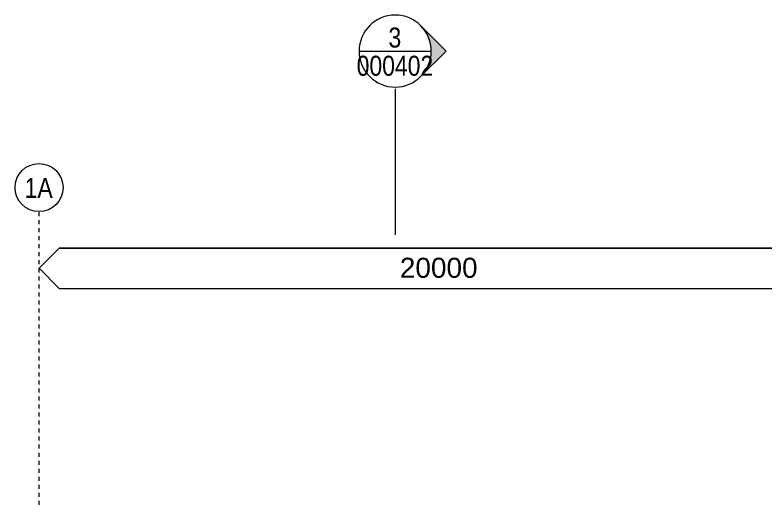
# Model space of a CAD drawing. Header units: metres. Extents: x -4613 to -4328, y -1 to 30.
# Drawn here: x -4578.9 to -4560.16, y 18.06 to 30.21 of the extents above; entities that cross this region are included whole.
import ezdxf

# ---------------------------------------------------------------- set-up
doc = ezdxf.new("R2010")
doc.units = ezdxf.units.M
doc.linetypes.add('Grid Line', pattern=[0.021, 0.012, -0.003, 0.003, -0.003])
for name, color, linetype, lineweight in [('A-ANNO-NOTE', 131, 'Continuous', 5), ('A-DETL-GENF', 92, 'Continuous', 5), ('G-ANNO-SYMB', 111, 'Continuous', 5), ('S-GRID', 1, 'Continuous', 5), ('S-GRID-IDEN', 1, 'Continuous', 5)]:
    doc.layers.add(name, color=color, linetype=linetype, lineweight=lineweight)
doc.styles.add('Arial', font='arial.ttf', dxfattribs={"height": 0.5})
doc.styles.add('Arial Narrow', font='ARIALN.TTF', dxfattribs={"height": 0.5})

# ---------------------------------------------------------------- blocks, each defined once
blk = doc.blocks.new('Dimension - Grids _2D_ - 1-200-639481-SOUTH WEST')
at = {"layer": 'A-DETL-GENF'}
for p, q in [((-4577.805, 24.39), (-4578.305, 23.89)), ((-4578.305, 23.89), (-4577.805, 24.39)), ((-4558.805, 24.39), (-4577.805, 24.39)), ((-4577.805, 24.39), (-4558.805, 24.39)), ((-4558.305, 23.89), (-4558.805, 24.39)), ((-4558.305, 23.89), (-4558.805, 24.39)), ((-4578.305, 23.89), (-4577.805, 23.39)), ((-4578.305, 23.89), (-4577.805, 23.39)), ((-4558.805, 23.39), (-4558.305, 23.89)), ((-4558.305, 23.89), (-4558.805, 23.39)), ((-4577.805, 23.39), (-4558.805, 23.39)), ((-4577.805, 23.39), (-4558.805, 23.39))]:
    blk.add_line(p, q, dxfattribs=at)
blk = doc.blocks.new('Grid - A1-3055139-SOUTH WEST')
at = {"layer": 'S-GRID-IDEN'}
blk.add_circle((-4578.305, 25.905), 0.6, dxfattribs=at)
blk = doc.blocks.new('Section - Black 2-3055132-SOUTH WEST')
at = {"layer": 'G-ANNO-SYMB'}
h = blk.add_hatch(color=256, dxfattribs=at)
edge = h.paths.add_edge_path()
edge.add_line((-4568.779, 29.947), (-4568.143, 29.311))
edge.add_line((-4568.143, 29.311), (-4568.779, 28.675))
edge.add_arc((-4569.415, 29.311), 0.9, 315, 405)
for p, q in [((-4568.143, 29.311), (-4568.779, 29.947)), ((-4568.143, 29.311), (-4568.779, 29.947)), ((-4568.143, 29.311), (-4568.779, 28.675)), ((-4568.779, 28.675), (-4568.143, 29.311))]:
    blk.add_line(p, q, dxfattribs=at)
for start, end in [(90, 270), (270, 90), (315, 45)]:
    blk.add_arc((-4569.415, 29.311), 0.9, start, end, dxfattribs=at)

msp = doc.modelspace()

# ---------------------------------------------------------------- linework, layer by layer
at = {"layer": 'G-ANNO-SYMB'}
for p, q in [((-4570.315, 29.311), (-4568.515, 29.311)), ((-4569.415, 28.371), (-4569.415, 24.726))]:
    msp.add_line(p, q, dxfattribs=at)
at = {"layer": 'S-GRID', "linetype": 'Grid Line'}
msp.add_line((-4578.305, -0.61), (-4578.305, 25.305), dxfattribs=at)

# ---------------------------------------------------------------- block references
at = {"layer": 'A-DETL-GENF'}
msp.add_blockref('Dimension - Grids _2D_ - 1-200-639481-SOUTH WEST', (0, 0), dxfattribs=at)
at = {"layer": 'G-ANNO-SYMB'}
msp.add_blockref('Section - Black 2-3055132-SOUTH WEST', (0, 0), dxfattribs=at)
at = {"layer": 'S-GRID-IDEN'}
msp.add_blockref('Grid - A1-3055139-SOUTH WEST', (0, 0), dxfattribs=at)

# ---------------------------------------------------------------- texts
at = {"layer": 'A-ANNO-NOTE', "insert": (-4569.299, 24.154), "char_height": 0.5, "width": 2.32489, "attachment_point": 1, "style": 'Arial'}
msp.add_mtext('20000', dxfattribs=at)
at = {"layer": 'G-ANNO-SYMB', "char_height": 0.5, "attachment_point": 1, "style": 'Arial Narrow'}
for s, insert, width in [('3', (-4569.582, 29.899), 0.38481), ('000402', (-4570.376, 29.195), 2.30886)]:
    msp.add_mtext(s, dxfattribs=dict(at, insert=insert, width=width))
at = {"layer": 'S-GRID-IDEN', "insert": (-4578.664, 26.146), "char_height": 0.5, "width": 0.84979, "attachment_point": 1, "style": 'Arial Narrow'}
msp.add_mtext('1A', dxfattribs=at)

doc.saveas('drawing.dxf')
